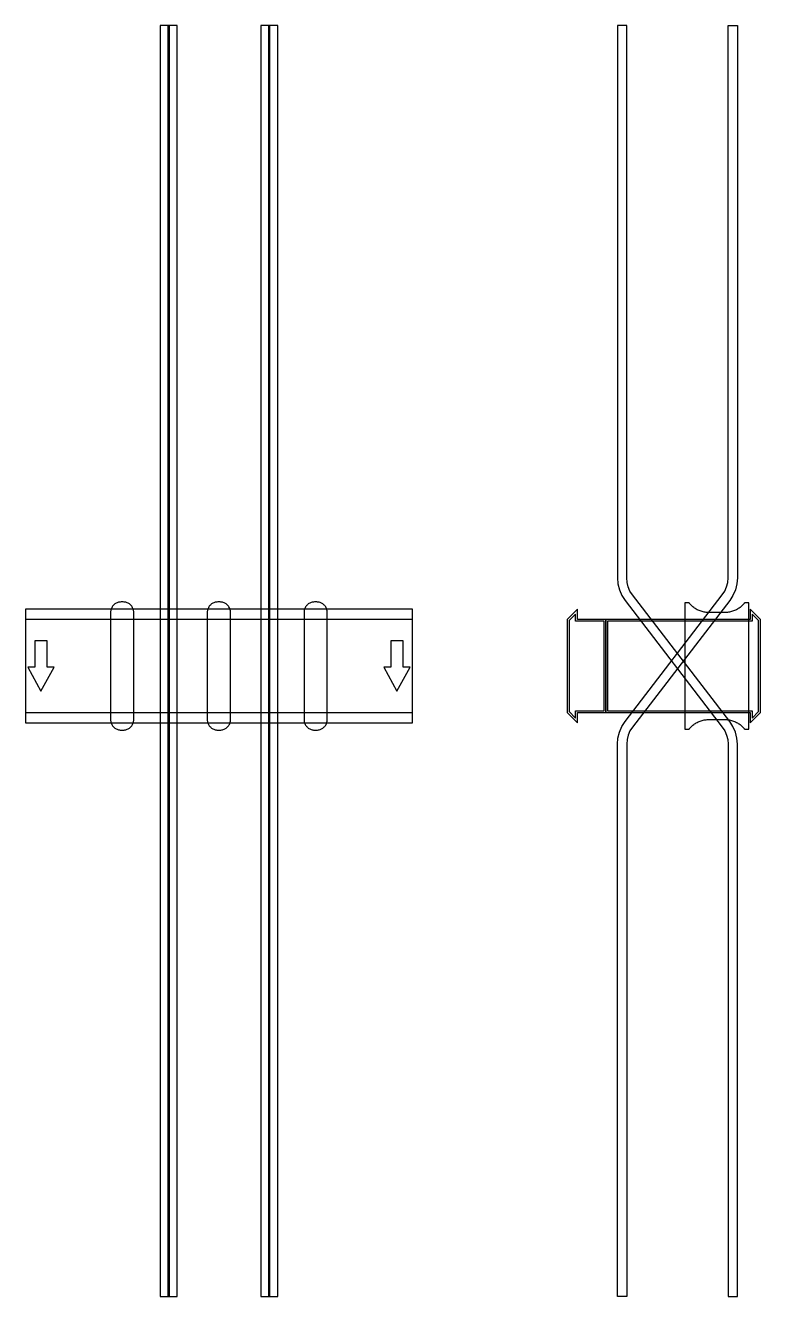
# Model space of a CAD drawing. Extents: x 0 to 950, y -815 to 828.
import ezdxf

# ---------------------------------------------------------------- set-up
doc = ezdxf.new("R2010")
doc.units = 0
doc.layers.add('Halfen', color=7, linetype='CONTINUOUS')

msp = doc.modelspace()

# ---------------------------------------------------------------- linework, layer by layer
at = {"layer": 'Halfen', "color": 7}
for points in [[(186, -815.455), (186, 828.419), (174, 828.419), (174, -815.455)], [(196, -815.455), (196, 828.419), (184, 828.419), (184, -815.455)], [(316, -815.455), (316, 828.419), (304, 828.419), (304, -815.455)], [(326, -815.455), (326, 828.419), (314, 828.419), (314, -815.455)], [(920, -815.455), (920, -100.956), (919.359, -93.137), (917.453, -85.527), (914.332, -78.329), (910.081, -71.735), (784.439, 92.004), (781.251, 96.949), (778.911, 102.348), (777.481, 108.055), (777, 113.919), (777, 167.419), (777, 828.419), (765, 828.419), (765, 167.419), (765, 113.919), (765.641, 106.101), (767.547, 98.49), (770.668, 91.292), (774.919, 84.699), (900.561, -79.04), (903.749, -83.986), (906.089, -89.384), (907.519, -95.092), (908, -100.956), (908, -815.455)], [(765, -815.455), (765, -100.956), (765.641, -93.137), (767.547, -85.527), (770.668, -78.329), (774.919, -71.735), (900.561, 92.004), (903.749, 96.949), (906.089, 102.348), (907.519, 108.055), (908, 113.919), (908, 167.419), (908, 828.419), (920, 828.419), (920, 167.419), (920, 113.919), (919.359, 106.101), (917.453, 98.49), (914.332, 91.292), (910.081, 84.699), (784.439, -79.04), (781.251, -83.986), (778.911, -89.384), (777.481, -95.092), (777, -100.956), (777, -815.455)], [(140, -69.3), (140, -56.8), (140, 69.3), (139.958, 70.359), (139.834, 71.412), (139.627, 72.452), (139.339, 73.472), (138.972, 74.466), (138.529, 75.429), (138.011, 76.354), (137.422, 77.235), (136.765, 78.068), (136.046, 78.846), (135.268, 79.565), (134.435, 80.222), (133.554, 80.811), (132.629, 81.329), (131.666, 81.772), (130.672, 82.139), (129.652, 82.427), (128.612, 82.634), (127.559, 82.758), (126.5, 82.8), (123.5, 82.8), (122.441, 82.758), (121.388, 82.634), (120.348, 82.427), (119.328, 82.139), (118.334, 81.772), (117.371, 81.329), (116.446, 80.811), (115.565, 80.222), (114.732, 79.565), (113.954, 78.846), (113.235, 78.068), (112.578, 77.235), (111.989, 76.354), (111.471, 75.429), (111.028, 74.466), (110.661, 73.472), (110.373, 72.452), (110.166, 71.412), (110.042, 70.359), (110, 69.3), (110, -56.8), (110, -69.3), (110.042, -70.359), (110.166, -71.412), (110.373, -72.452), (110.661, -73.472), (111.028, -74.466), (111.471, -75.429), (111.989, -76.354), (112.578, -77.235), (113.235, -78.068), (113.954, -78.846), (114.732, -79.565), (115.565, -80.222), (116.446, -80.811), (117.371, -81.329), (118.334, -81.772), (119.328, -82.139), (120.348, -82.427), (121.388, -82.634), (122.441, -82.758), (123.5, -82.8), (126.5, -82.8), (127.559, -82.758), (128.612, -82.634), (129.652, -82.427), (130.672, -82.139), (131.666, -81.772), (132.629, -81.329), (133.554, -80.811), (134.435, -80.222), (135.268, -79.565), (136.046, -78.846), (136.765, -78.068), (137.422, -77.235), (138.011, -76.354), (138.529, -75.429), (138.972, -74.466), (139.339, -73.472), (139.627, -72.452), (139.834, -71.412), (139.958, -70.359), (140, -69.3)], [(265, -69.3), (265, -56.8), (265, 69.3), (264.958, 70.359), (264.834, 71.412), (264.627, 72.452), (264.339, 73.472), (263.972, 74.466), (263.529, 75.429), (263.011, 76.354), (262.422, 77.235), (261.765, 78.068), (261.046, 78.846), (260.268, 79.565), (259.435, 80.222), (258.554, 80.811), (257.629, 81.329), (256.666, 81.772), (255.672, 82.139), (254.652, 82.427), (253.612, 82.634), (252.559, 82.758), (251.5, 82.8), (248.5, 82.8), (247.441, 82.758), (246.388, 82.634), (245.348, 82.427), (244.328, 82.139), (243.334, 81.772), (242.371, 81.329), (241.446, 80.811), (240.565, 80.222), (239.732, 79.565), (238.954, 78.846), (238.235, 78.068), (237.578, 77.235), (236.989, 76.354), (236.471, 75.429), (236.028, 74.466), (235.661, 73.472), (235.373, 72.452), (235.166, 71.412), (235.042, 70.359), (235, 69.3), (235, -56.8), (235, -69.3), (235.042, -70.359), (235.166, -71.412), (235.373, -72.452), (235.661, -73.472), (236.028, -74.466), (236.471, -75.429), (236.989, -76.354), (237.578, -77.235), (238.235, -78.068), (238.954, -78.846), (239.732, -79.565), (240.565, -80.222), (241.446, -80.811), (242.371, -81.329), (243.334, -81.772), (244.328, -82.139), (245.348, -82.427), (246.388, -82.634), (247.441, -82.758), (248.5, -82.8), (251.5, -82.8), (252.559, -82.758), (253.612, -82.634), (254.652, -82.427), (255.672, -82.139), (256.666, -81.772), (257.629, -81.329), (258.554, -80.811), (259.435, -80.222), (260.268, -79.565), (261.046, -78.846), (261.765, -78.068), (262.422, -77.235), (263.011, -76.354), (263.529, -75.429), (263.972, -74.466), (264.339, -73.472), (264.627, -72.452), (264.834, -71.412), (264.958, -70.359), (265, -69.3)], [(390, -69.3), (390, -56.8), (390, 69.3), (389.958, 70.359), (389.834, 71.412), (389.627, 72.452), (389.339, 73.472), (388.972, 74.466), (388.529, 75.429), (388.011, 76.354), (387.422, 77.235), (386.765, 78.068), (386.046, 78.846), (385.268, 79.565), (384.435, 80.222), (383.554, 80.811), (382.629, 81.329), (381.666, 81.772), (380.672, 82.139), (379.652, 82.427), (378.612, 82.634), (377.559, 82.758), (376.5, 82.8), (373.5, 82.8), (372.441, 82.758), (371.388, 82.634), (370.348, 82.427), (369.328, 82.139), (368.334, 81.772), (367.371, 81.329), (366.446, 80.811), (365.565, 80.222), (364.732, 79.565), (363.954, 78.846), (363.235, 78.068), (362.578, 77.235), (361.989, 76.354), (361.471, 75.429), (361.028, 74.466), (360.661, 73.472), (360.373, 72.452), (360.166, 71.412), (360.042, 70.359), (360, 69.3), (360, -56.8), (360, -69.3), (360.042, -70.359), (360.166, -71.412), (360.373, -72.452), (360.661, -73.472), (361.028, -74.466), (361.471, -75.429), (361.989, -76.354), (362.578, -77.235), (363.235, -78.068), (363.954, -78.846), (364.732, -79.565), (365.565, -80.222), (366.446, -80.811), (367.371, -81.329), (368.334, -81.772), (369.328, -82.139), (370.348, -82.427), (371.388, -82.634), (372.441, -82.758), (373.5, -82.8), (376.5, -82.8), (377.559, -82.758), (378.612, -82.634), (379.652, -82.427), (380.672, -82.139), (381.666, -81.772), (382.629, -81.329), (383.554, -80.811), (384.435, -80.222), (385.268, -79.565), (386.046, -78.846), (386.765, -78.068), (387.422, -77.235), (388.011, -76.354), (388.529, -75.429), (388.972, -74.466), (389.339, -73.472), (389.627, -72.452), (389.834, -71.412), (389.958, -70.359), (390, -69.3)], [(0, -73.5), (500, -73.5), (500, 73.5), (0, 73.5)], [(750, -60), (750, 60), (713.5, 60), (713.5, 73.5), (700, 60), (700, -60), (713.5, -73.5), (713.5, -60)], [(748, -58), (748, 58), (711, 58), (711, 67.25), (702.5, 58.75), (702.5, -58.75), (711, -67.25), (711, -58)], [(950, -60), (950, 60), (936.5, 73.5), (936.5, 60), (750, 60), (750, -60), (936.5, -60), (936.5, -73.5)], [(947.5, -58.75), (947.5, 58.75), (939, 67.25), (939, 58), (752, 58), (752, -58), (939, -58), (939, -67.25)], [(935, -81.8), (935, 81.8), (931, 81.8), (930.846, 81.797), (930.691, 81.786), (930.538, 81.769), (930.385, 81.746), (930.234, 81.715), (930.084, 81.678), (929.936, 81.634), (929.789, 81.584), (929.646, 81.527), (929.505, 81.464), (929.366, 81.395), (929.231, 81.32), (929.1, 81.239), (928.972, 81.153), (928.848, 81.06), (928.728, 80.963), (928.613, 80.86), (928.502, 80.752), (928.397, 80.639), (928.296, 80.522), (927.41, 79.491), (926.479, 78.5), (925.505, 77.551), (924.491, 76.646), (923.437, 75.787), (922.347, 74.975), (921.222, 74.211), (920.064, 73.499), (918.876, 72.838), (917.66, 72.23), (916.418, 71.676), (915.153, 71.178), (913.867, 70.736), (912.563, 70.351), (911.243, 70.024), (909.911, 69.756), (908.567, 69.547), (907.216, 69.397), (905.859, 69.307), (904.5, 69.277), (882.5, 69.277), (881.141, 69.307), (879.784, 69.397), (878.433, 69.547), (877.089, 69.756), (875.757, 70.024), (874.437, 70.351), (873.133, 70.736), (871.847, 71.178), (870.582, 71.676), (869.34, 72.23), (868.124, 72.838), (866.936, 73.499), (865.778, 74.211), (864.653, 74.975), (863.563, 75.787), (862.509, 76.646), (861.495, 77.551), (860.521, 78.5), (859.59, 79.491), (858.704, 80.522), (858.603, 80.639), (858.498, 80.752), (858.387, 80.86), (858.272, 80.963), (858.152, 81.06), (858.028, 81.153), (857.9, 81.239), (857.769, 81.32), (857.634, 81.395), (857.495, 81.464), (857.354, 81.527), (857.211, 81.584), (857.064, 81.634), (856.916, 81.678), (856.766, 81.715), (856.615, 81.746), (856.462, 81.769), (856.309, 81.786), (856.154, 81.797), (856, 81.8), (852, 81.8), (852, -81.8), (856, -81.8), (856.154, -81.797), (856.309, -81.786), (856.462, -81.769), (856.615, -81.746), (856.766, -81.715), (856.916, -81.678), (857.064, -81.634), (857.211, -81.584), (857.354, -81.527), (857.495, -81.464), (857.634, -81.395), (857.769, -81.32), (857.9, -81.239), (858.028, -81.153), (858.152, -81.06), (858.272, -80.963), (858.387, -80.86), (858.498, -80.752), (858.603, -80.639), (858.704, -80.522), (859.59, -79.491), (860.521, -78.5), (861.495, -77.551), (862.509, -76.646), (863.563, -75.787), (864.653, -74.975), (865.778, -74.211), (866.936, -73.499), (868.124, -72.838), (869.34, -72.23), (870.582, -71.676), (871.847, -71.178), (873.133, -70.736), (874.437, -70.351), (875.757, -70.024), (877.089, -69.756), (878.433, -69.547), (879.784, -69.397), (881.141, -69.307), (882.5, -69.277), (904.5, -69.277), (905.859, -69.307), (907.216, -69.397), (908.567, -69.547), (909.911, -69.756), (911.243, -70.024), (912.563, -70.351), (913.867, -70.736), (915.153, -71.178), (916.418, -71.676), (917.66, -72.23), (918.876, -72.838), (920.064, -73.499), (921.222, -74.211), (922.347, -74.975), (923.437, -75.787), (924.491, -76.646), (925.505, -77.551), (926.479, -78.5), (927.41, -79.491), (928.296, -80.522), (928.397, -80.639), (928.502, -80.752), (928.613, -80.86), (928.728, -80.963), (928.848, -81.06), (928.972, -81.153), (929.1, -81.239), (929.231, -81.32), (929.366, -81.395), (929.505, -81.464), (929.646, -81.527), (929.789, -81.584), (929.936, -81.634), (930.084, -81.678), (930.234, -81.715), (930.385, -81.746), (930.538, -81.769), (930.691, -81.786), (930.846, -81.797), (931, -81.8)], [(0, -60), (500, -60), (500, 60), (0, 60)], [(20, -32.5), (37, -1.5), (28, -1.5), (28, 32.5), (12, 32.5), (12, -1.5), (3, -1.5)], [(480, -32.5), (497, -1.5), (488, -1.5), (488, 32.5), (472, 32.5), (472, -1.5), (463, -1.5)]]:
    msp.add_lwpolyline(points, close=True, dxfattribs=at)

doc.saveas('drawing.dxf')
